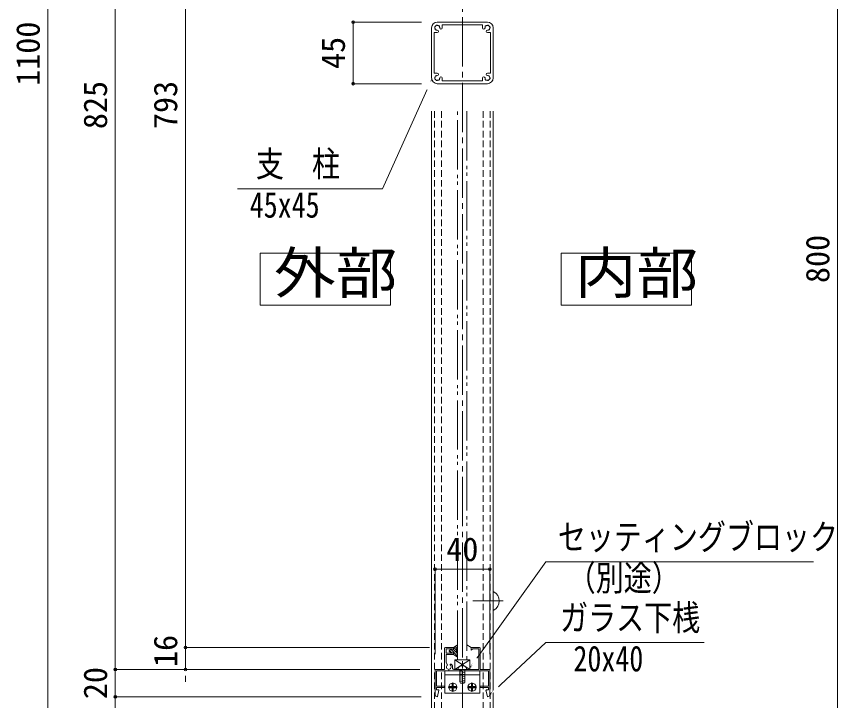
# Model space of a CAD drawing. Units: millimetres at full size. Extents: x -3135 to 4022, y -814 to 1448.
# Drawn here: x 1952 to 2553, y -291 to 209 of the extents above; entities that cross this region are included whole.
import ezdxf
from ezdxf.enums import TextEntityAlignment as Align

# ---------------------------------------------------------------- set-up
doc = ezdxf.new("R2010")
doc.units = ezdxf.units.MM
doc.header["$LTSCALE"] = 4
doc.header["$PDMODE"] = 32
doc.header["$PDSIZE"] = 2
for name, pattern in [('CHAIN2', [12, 9, -1, 1, -1]), ('DASHED1', [1.8, 1.2, -0.6]), ('DOUBLE_CHAIN2', [12.8, 9, -1, 0.6, -0.6, 0.6, -1])]:
    doc.linetypes.add(name, pattern=pattern)
for name, color, linetype, lineweight in [('0-0_0', 7, 'Continuous', 18), ('0-1_1手摺寸法', 3, 'Continuous', 18), ('0-2_2A', 1, 'DOUBLE_CHAIN2', 18), ('0-4_2躯体線', 4, 'Continuous', 9), ('0-5_3中心線', 2, 'CHAIN2', 18), ('0-6_41ｱﾙﾐ', 6, 'Continuous', 18), ('0-7_42ｱﾙﾐ部品', 6, 'Continuous', 18), ('0-8_51破線ｱﾙﾐ', 3, 'DASHED1', 18), ('0-9_6ﾊｯﾁﾝｸﾞ', 4, 'Continuous', 9), ('0-B_CYAN', 4, 'Continuous', 9), ('0-E_P4-12', 7, 'Continuous', 18), ('1-0_アンカー', 4, 'Continuous', 9)]:
    doc.layers.add(name, color=color, linetype=linetype, lineweight=lineweight)
doc.styles.add('ＭＳ ゴシック', font='')
doc.styles.get('ＭＳ ゴシック').set_extended_font_data('MS Gothic')

msp = doc.modelspace()

# ---------------------------------------------------------------- linework, layer by layer
at = {"layer": '0-0_0'}
for p, q in [((2255.85, 140.122), (2255.85, -351.689)), ((2300.85, 140.122), (2300.85, -351.689))]:
    msp.add_line(p, q, dxfattribs=at)
for points in [[(2255.85, 163.009), (2219.893, 83.399), (2113.859, 83.399)], [(2284.397, -266.188), (2339.394, -189.234), (2535.014, -189.234)], [(2298.955, -286.094), (2339.394, -248.188), (2455.014, -248.188)]]:
    msp.add_lwpolyline(points, dxfattribs=at)
at = {"layer": '0-1_1手摺寸法'}
for p, q in [((1975.416, -367.892), (1975.416, 732.108)), ((1975.416, 727.508), (1975.416, -363.292)), ((2024.64, -267.892), (2024.64, 557.108)), ((2024.64, 552.508), (2024.64, -263.292)), ((2075.915, -251.892), (2075.915, 541.108)), ((2075.915, 536.508), (2075.915, -247.292)), ((2552.642, 432.108), (2552.642, -367.892)), ((2552.642, -363.292), (2552.642, 427.508)), ((2248.55, 205.164), (2198.517, 205.164)), ((2198.517, 160.164), (2198.517, 205.164)), ((2198.517, 200.564), (2198.517, 164.764)), ((2248.55, 160.164), (2198.517, 160.164)), ((2258.35, -256.892), (2258.35, -194.722)), ((2258.35, -194.722), (2298.35, -194.722)), ((2293.75, -194.722), (2262.95, -194.722)), ((2298.35, -256.892), (2298.35, -194.722)), ((2075.915, -247.292), (2075.915, -242.692)), ((2254.408, -251.892), (2075.915, -251.892)), ((2075.915, -251.892), (2075.915, -267.892)), ((2254.408, -251.892), (2075.915, -251.892)), ((2075.915, -267.892), (2075.915, -251.892)), ((2024.64, -263.292), (2024.64, -258.692)), ((2283.85, -260.892), (2272.85, -267.892)), ((2272.85, -260.892), (2283.85, -267.892)), ((2247.35, -267.892), (2024.64, -267.892)), ((2024.64, -287.892), (2024.64, -267.892)), ((2247.35, -267.892), (2024.64, -267.892)), ((2024.64, -267.892), (2024.64, -287.892)), ((2247.35, -267.892), (2075.915, -267.892)), ((2075.915, -272.492), (2075.915, -277.092)), ((2248.35, -287.892), (2024.64, -287.892)), ((2248.35, -287.892), (2024.64, -287.892)), ((2024.64, -287.892), (2024.64, -367.892))]:
    msp.add_line(p, q, dxfattribs=at)
msp.add_lwpolyline([(2283.85, -260.892), (2272.85, -260.892), (2272.85, -267.892), (2283.85, -267.892)], close=True, dxfattribs=at)
for p in [(2198.517, 205.164), (2198.517, 160.164), (2258.35, -194.722), (2298.35, -194.722), (2075.915, -251.892), (2024.64, -267.892), (2075.915, -267.892), (2024.64, -287.892)]:
    msp.add_point(p, dxfattribs=at)
at = {"layer": '0-2_2A'}
for p, q in [((2274.908, -260.892), (2274.908, 140.122)), ((2281.708, 140.122), (2281.708, -260.892)), ((2281.708, -260.892), (2274.908, -260.892))]:
    msp.add_line(p, q, dxfattribs=at)
at = {"layer": '0-4_2躯体線'}
for p, q in [((2300.85, -224.642), (2300.85, -211.142)), ((2301.35, -211.142), (2300.85, -211.142)), ((2285.91, -217.892), (2308.166, -217.892)), ((2301.35, -224.642), (2300.85, -224.642))]:
    msp.add_line(p, q, dxfattribs=at)
msp.add_arc((2297.655, -217.892), 7.695, 298.699, 61.301, dxfattribs=at)
at = {"layer": '0-5_3中心線'}
msp.add_line((2278.35, 784.737), (2278.35, -527.622), dxfattribs=at)
at = {"layer": '0-6_41ｱﾙﾐ'}
for p, q in [((2266.287, -251.892), (2265.908, -251.892)), ((2266.287, -251.892), (2271.908, -251.892)), ((2271.908, -252.742), (2271.908, -251.892)), ((2284.908, -253.892), (2284.908, -251.892)), ((2284.908, -251.892), (2290.908, -251.892)), ((2284.908, -253.892), (2284.908, -251.892)), ((2284.908, -251.892), (2290.908, -251.892)), ((2265.408, -267.892), (2265.408, -252.392)), ((2265.408, -267.892), (2265.408, -252.392)), ((2266.408, -256.092), (2266.408, -252.892)), ((2266.408, -252.892), (2270.932, -252.892)), ((2266.408, -256.092), (2270.932, -256.092)), ((2266.408, -257.092), (2271.908, -257.092)), ((2266.408, -262.41), (2266.408, -257.092)), ((2266.408, -262.678), (2266.408, -257.092)), ((2271.908, -257.092), (2271.908, -256.242)), ((2284.908, -253.892), (2285.908, -252.892)), ((2285.908, -252.892), (2290.408, -252.892)), ((2290.408, -267.892), (2290.408, -252.892)), ((2290.408, -267.892), (2290.408, -252.892)), ((2291.408, -267.892), (2291.408, -252.392)), ((2291.408, -267.892), (2291.408, -252.392)), ((2267.339, -264.29), (2266.408, -262.678)), ((2258.408, -269.392), (2258.408, -268.392)), ((2258.408, -269.392), (2258.408, -286.392)), ((2259.908, -267.892), (2258.908, -267.892)), ((2268.108, -268.892), (2259.408, -268.892)), ((2265.408, -267.892), (2259.908, -267.892)), ((2265.408, -267.892), (2259.908, -267.892)), ((2268.24, -268.686), (2268.108, -268.892)), ((2268.24, -268.686), (2268.108, -268.892)), ((2268.578, -268.686), (2268.708, -268.892)), ((2268.578, -268.686), (2268.708, -268.892)), ((2278.408, -268.892), (2268.708, -268.892)), ((2278.408, -268.892), (2268.708, -268.892)), ((2278.408, -267.892), (2272.083, -267.892)), ((2278.408, -267.892), (2272.083, -267.892)), ((2278.408, -267.892), (2290.408, -267.892)), ((2278.408, -267.892), (2290.408, -267.892)), ((2278.408, -267.892), (2290.408, -267.892)), ((2278.408, -267.892), (2290.408, -267.892)), ((2278.408, -268.892), (2297.408, -268.892)), ((2285.708, -268.892), (2297.408, -268.892)), ((2291.408, -267.892), (2296.908, -267.892)), ((2291.408, -267.892), (2296.908, -267.892)), ((2296.908, -267.892), (2297.908, -267.892)), ((2297.408, -268.892), (2297.408, -273.092)), ((2297.408, -268.892), (2297.408, -280.092)), ((2298.408, -269.392), (2298.408, -268.392)), ((2298.408, -269.392), (2298.408, -286.392)), ((2259.408, -273.092), (2259.408, -280.092)), ((2298.408, -273.092), (2298.408, -286.392)), ((2259.408, -280.092), (2265.408, -280.092)), ((2259.408, -281.092), (2265.408, -281.092)), ((2259.408, -281.092), (2265.408, -281.092)), ((2259.408, -281.092), (2259.408, -282.892)), ((2259.408, -281.092), (2259.408, -282.892)), ((2265.408, -280.092), (2265.408, -281.092)), ((2265.408, -280.092), (2265.408, -281.092)), ((2291.408, -280.179), (2291.495, -280.092)), ((2291.408, -280.092), (2291.408, -281.092)), ((2291.408, -280.092), (2291.408, -281.092)), ((2297.408, -280.092), (2291.408, -280.092)), ((2297.408, -280.092), (2291.408, -280.092)), ((2297.408, -281.092), (2291.408, -281.092)), ((2297.408, -281.092), (2291.408, -281.092)), ((2259.408, -282.892), (2260.908, -282.892)), ((2261.208, -283.192), (2260.208, -287.692)), ((2295.608, -283.192), (2296.608, -287.692))]:
    msp.add_line(p, q, dxfattribs=at)
for points in [[(2284.908, -253.892), (2285.908, -252.892), (2290.408, -252.892)], [(2259.408, -268.892), (2259.408, -280.092), (2265.408, -280.092)], [(2271.108, -268.892), (2268.708, -268.892), (2271.708, -268.892)], [(2297.408, -281.092), (2297.408, -282.892), (2295.908, -282.892)], [(2297.408, -281.092), (2297.408, -282.892), (2295.974, -282.892)]]:
    msp.add_lwpolyline(points, dxfattribs=at)
for centre, radius, start, end in [((2265.908, -252.392), 0.5, 90, 180), ((2290.908, -252.392), 0.5, 0, 90), ((2271.408, -252.742), 0.5, 197.458, 0), ((2271.408, -256.242), 0.5, 0, 162.542), ((2269.936, -264.49), 0.5, 47.241, 227.241), ((2268.408, -266.142), 2.75, 348.463, 47.241), ((2258.908, -268.392), 0.5, 90, 180), ((2268.408, -266.142), 1.75, 132.759, 47.241), ((2266.881, -264.49), 0.5, 312.759, 23.621), ((2266.881, -264.49), 0.5, 312.759, 23.621), ((2268.408, -268.792), 0.2, 32.334, 147.666), ((2268.408, -268.792), 0.2, 32.334, 147.666), ((2272.083, -266.892), 1, 168.463, 270), ((2272.083, -266.892), 1, 168.463, 270), ((2297.908, -268.392), 0.5, 0, 90), ((2259.908, -286.392), 1.5, 180, 275.997), ((2260.008, -287.692), 0.2, 286.472, 0), ((2260.908, -283.192), 0.3, 0, 90), ((2295.908, -283.192), 0.3, 90, 180), ((2296.808, -287.692), 0.2, 180, 253.528), ((2296.908, -286.392), 1.5, 264.003, 0)]:
    msp.add_arc(centre, radius, start, end, dxfattribs=at)
at = {"layer": '0-7_42ｱﾙﾐ部品'}
for p, q in [((2260.05, 205.164), (2296.65, 205.164)), ((2255.85, 200.964), (2255.85, 164.364)), ((2263.55, 203.164), (2293.15, 203.164)), ((2263.55, 203.164), (2263.55, 200.964)), ((2293.15, 203.164), (2293.15, 200.964)), ((2300.85, 200.964), (2300.85, 164.364)), ((2260.05, 197.464), (2257.85, 197.464)), ((2257.85, 197.464), (2257.85, 167.864)), ((2296.65, 197.464), (2298.85, 197.464)), ((2298.85, 197.464), (2298.85, 167.864)), ((2260.05, 167.864), (2257.85, 167.864)), ((2263.55, 162.164), (2263.55, 164.364)), ((2296.65, 167.864), (2298.85, 167.864)), ((2260.05, 160.164), (2296.65, 160.164)), ((2265.605, -268.892), (2265.605, -285.392)), ((2291.105, -268.892), (2291.105, -285.392)), ((2291.105, -271.892), (2265.605, -271.892)), ((2291.105, -285.392), (2265.605, -285.392))]:
    msp.add_line(p, q, dxfattribs=at)
msp.add_lwpolyline([(2263.55, 162.164), (2293.15, 162.164), (2293.15, 164.364)], dxfattribs=at)
for centre, radius, start, end in [((2260.05, 200.964), 4.2, 90, 180), ((2296.65, 200.964), 4.2, 0, 90), ((2258.602, 201.352), 0.5, 165, 232.976), ((2258.602, 201.352), 0.5, 97.024, 165), ((2260.05, 200.964), 1.75, 180.359, 195), ((2260.05, 200.964), 1.75, 195, 209.641), ((2258.99, 199.904), 0.5, 157.024, 225), ((2260.05, 200.964), 1.75, 135, 149.641), ((2258.99, 199.904), 0.5, 225, 292.976), ((2260.05, 200.964), 1.75, 120.359, 135), ((2259.662, 202.413), 0.5, 105, 172.976), ((2260.05, 200.964), 1.75, 240.359, 255), ((2259.662, 202.413), 0.5, 37.024, 105), ((2260.05, 200.964), 1.75, 255, 270), ((2260.05, 198.339), 0.875, 270, 90), ((2260.05, 200.964), 1.75, 75, 89.641), ((2260.05, 200.964), 1.75, 60.359, 75), ((2261.111, 202.025), 0.5, 45, 112.976), ((2261.111, 202.025), 0.5, 337.024, 45), ((2260.05, 200.964), 1.75, 15, 29.641), ((2260.05, 200.964), 1.75, 0.359, 15), ((2262.675, 200.964), 0.875, 180, 0), ((2294.025, 200.964), 0.875, 180, 0), ((2296.65, 200.964), 1.75, 165, 179.641), ((2296.65, 200.964), 1.75, 150.359, 165), ((2295.59, 202.025), 0.5, 135, 202.976), ((2295.59, 202.025), 0.5, 67.024, 135), ((2296.65, 198.339), 0.875, 90, 270), ((2296.65, 200.964), 1.75, 105, 119.641), ((2296.65, 200.964), 1.75, 90.359, 105), ((2297.038, 202.413), 0.5, 75, 142.976), ((2296.65, 200.964), 1.75, 270, 285), ((2296.65, 200.964), 1.75, 285, 299.641), ((2297.038, 202.413), 0.5, 7.024, 75), ((2297.711, 199.904), 0.5, 247.024, 315), ((2296.65, 200.964), 1.75, 45, 59.641), ((2296.65, 200.964), 1.75, 30.359, 45), ((2297.711, 199.904), 0.5, 315, 22.976), ((2298.099, 201.352), 0.5, 15, 82.976), ((2296.65, 200.964), 1.75, 330.359, 345), ((2296.65, 200.964), 1.75, 345, 359.641), ((2298.099, 201.352), 0.5, 307.024, 15), ((2260.05, 164.364), 4.2, 180, 270), ((2258.602, 163.976), 0.5, 127.024, 195), ((2258.602, 163.976), 0.5, 195, 262.976), ((2260.05, 164.364), 1.75, 165, 179.641), ((2260.05, 164.364), 1.75, 150.359, 165), ((2258.99, 165.425), 0.5, 135, 202.976), ((2260.05, 164.364), 1.75, 210.359, 225), ((2258.99, 165.425), 0.5, 67.024, 135), ((2260.05, 164.364), 1.75, 225, 239.641), ((2259.662, 162.915), 0.5, 187.024, 255), ((2260.05, 164.364), 1.75, 105, 119.641), ((2259.662, 162.915), 0.5, 255, 322.976), ((2260.05, 164.364), 1.75, 90, 105), ((2260.05, 166.989), 0.875, 270, 90), ((2260.05, 164.364), 1.75, 270.359, 285), ((2260.05, 164.364), 1.75, 285, 299.641), ((2261.111, 163.304), 0.5, 247.024, 315), ((2261.111, 163.304), 0.5, 315, 22.976), ((2260.05, 164.364), 1.75, 330.359, 345), ((2260.05, 164.364), 1.75, 345, 359.641), ((2262.675, 164.364), 0.875, 0, 180), ((2294.025, 164.364), 0.875, 0, 180), ((2296.65, 164.364), 1.75, 180.359, 195), ((2296.65, 164.364), 1.75, 195, 209.641), ((2295.59, 163.304), 0.5, 157.024, 225), ((2295.59, 163.304), 0.5, 225, 292.976), ((2296.65, 166.989), 0.875, 90, 270), ((2296.65, 164.364), 1.75, 240.359, 255), ((2296.65, 164.364), 1.75, 255, 269.641), ((2297.038, 162.915), 0.5, 217.024, 285), ((2296.65, 164.364), 1.75, 75, 90), ((2296.65, 164.364), 4.2, 270, 0), ((2296.65, 164.364), 1.75, 60.359, 75), ((2297.038, 162.915), 0.5, 285, 352.976), ((2297.711, 165.425), 0.5, 45, 112.976), ((2296.65, 164.364), 1.75, 300.359, 315), ((2296.65, 164.364), 1.75, 315, 329.641), ((2297.711, 165.425), 0.5, 337.024, 45), ((2298.099, 163.976), 0.5, 277.024, 345), ((2296.65, 164.364), 1.75, 15, 29.641), ((2296.65, 164.364), 1.75, 0.359, 15), ((2298.099, 163.976), 0.5, 345, 52.976)]:
    msp.add_arc(centre, radius, start, end, dxfattribs=at)
at = {"layer": '0-8_51破線ｱﾙﾐ'}
msp.add_line((2278.35, -261.9), (2278.35, -281.054), dxfattribs=at)
at = {"layer": '0-9_6ﾊｯﾁﾝｸﾞ'}
for p, q in [((2271.908, -251.892), (2274.908, -249.992)), ((2271.908, -251.892), (2271.908, -252.742)), ((2272.063, -251.795), (2274.141, -253.873)), ((2273.145, -251.109), (2274.866, -252.83)), ((2274.228, -250.424), (2274.908, -251.105)), ((2274.908, -249.992), (2274.908, -252.83)), ((2269.068, -254.104), (2270.969, -256.004)), ((2269.932, -253.199), (2274.908, -258.176)), ((2270.932, -252.892), (2270.343, -252.892)), ((2270.932, -256.092), (2270.343, -256.092)), ((2271.669, -253.169), (2274.141, -255.64)), ((2271.908, -256.944), (2272.315, -257.35)), ((2274.655, -256.155), (2274.908, -256.408)), ((2274.908, -256.155), (2274.908, -258.992)), ((2275.35, -267.392), (2275.35, -267.692)), ((2281.15, -267.892), (2275.55, -267.892)), ((2280.35, -268.955), (2276.35, -268.486)), ((2280.35, -268.955), (2276.35, -268.486)), ((2280.35, -270.272), (2276.35, -269.803)), ((2280.35, -270.272), (2276.35, -269.803)), ((2276.6, -267.892), (2276.6, -276.892)), ((2279.35, -265.392), (2277.35, -265.392)), ((2280.1, -267.892), (2280.1, -276.892)), ((2281.35, -267.392), (2281.35, -267.692)), ((2280.35, -271.682), (2276.35, -271.213)), ((2280.35, -271.682), (2276.35, -271.213)), ((2280.35, -273.092), (2276.35, -272.622)), ((2280.35, -273.092), (2276.35, -272.622)), ((2280.35, -274.501), (2276.35, -274.032)), ((2280.35, -274.501), (2276.35, -274.032)), ((2280.35, -275.911), (2276.35, -275.442)), ((2280.35, -275.911), (2276.35, -275.442)), ((2268.055, -280.892), (2274.655, -280.892)), ((2270.48, -280.518), (2268.951, -280.518)), ((2268.951, -281.268), (2268.951, -280.518)), ((2270.48, -281.268), (2268.951, -281.268)), ((2270.98, -278.488), (2270.98, -280.018)), ((2271.73, -278.488), (2270.98, -278.488)), ((2270.98, -283.296), (2270.98, -281.768)), ((2271.355, -284.192), (2271.355, -277.592)), ((2271.73, -278.488), (2271.73, -280.018)), ((2271.73, -283.296), (2271.73, -281.768)), ((2272.23, -280.518), (2273.759, -280.518)), ((2272.23, -281.268), (2273.759, -281.268)), ((2273.759, -281.268), (2273.759, -280.518)), ((2280.35, -277.32), (2276.35, -276.851)), ((2280.35, -277.32), (2276.35, -276.851)), ((2276.6, -276.892), (2277.014, -277.892)), ((2279.686, -277.892), (2277.014, -277.892)), ((2280.1, -276.892), (2279.686, -277.892)), ((2288.655, -280.892), (2282.055, -280.892)), ((2284.48, -280.518), (2282.951, -280.518)), ((2282.951, -281.268), (2282.951, -280.518)), ((2284.48, -281.268), (2282.951, -281.268)), ((2284.98, -278.488), (2284.98, -280.018)), ((2284.98, -278.488), (2285.73, -278.488)), ((2284.98, -283.296), (2284.98, -281.768)), ((2285.355, -284.192), (2285.355, -277.592)), ((2285.73, -278.488), (2285.73, -280.018)), ((2285.73, -283.296), (2285.73, -281.768)), ((2286.23, -280.518), (2287.759, -280.518)), ((2286.23, -281.268), (2287.759, -281.268)), ((2287.759, -281.268), (2287.759, -280.518)), ((2271.73, -283.296), (2270.98, -283.296)), ((2284.98, -283.296), (2285.73, -283.296))]:
    msp.add_line(p, q, dxfattribs=at)
for points in [[(2270.343, -252.892), (2270.228, -252.981), (2270.179, -253.019), (2270.12, -253.065), (2270.05, -253.119), (2269.969, -253.181), (2269.877, -253.252), (2269.775, -253.331), (2269.662, -253.419), (2269.538, -253.515), (2269.404, -253.619), (2269.266, -253.73), (2269.131, -253.848), (2269.006, -253.97), (2268.896, -254.097), (2268.81, -254.227), (2268.753, -254.359), (2268.732, -254.492), (2268.753, -254.626), (2268.81, -254.758), (2268.896, -254.888), (2269.006, -255.015), (2269.131, -255.138), (2269.266, -255.255), (2269.404, -255.366), (2269.538, -255.47), (2269.662, -255.566), (2269.775, -255.654), (2269.877, -255.733), (2269.969, -255.804), (2270.05, -255.866), (2270.12, -255.92), (2270.179, -255.966), (2270.343, -256.092)], [(2271.908, -256.242), (2271.908, -257.092), (2274.908, -258.992)]]:
    msp.add_lwpolyline(points, dxfattribs=at)
for centre in [(2271.355, -280.892), (2285.355, -280.892)]:
    msp.add_circle(centre, 3, dxfattribs=at)
for centre, radius, start, end in [((2271.408, -252.742), 0.5, 197.458, 0), ((2271.408, -256.242), 0.5, 0, 162.542), ((2277.35, -267.392), 2, 90, 180), ((2275.55, -267.692), 0.2, 180, 270), ((2279.35, -267.392), 2, 0, 90), ((2281.15, -267.692), 0.2, 270, 0), ((2270.48, -280.018), 0.5, 270, 0), ((2270.48, -281.768), 0.5, 0, 90), ((2272.23, -280.018), 0.5, 180, 270), ((2272.23, -281.768), 0.5, 90, 180), ((2284.48, -280.018), 0.5, 270, 0), ((2284.48, -281.768), 0.5, 0, 90), ((2286.23, -280.018), 0.5, 180, 270), ((2286.23, -281.768), 0.5, 90, 180)]:
    msp.add_arc(centre, radius, start, end, dxfattribs=at)
at = {"layer": '0-B_CYAN'}
msp.add_line((2284.908, -251.892), (2281.708, -249.872), dxfattribs=at)
at = {"layer": '0-E_P4-12'}
msp.add_line((2350.502, 36.339), (2350.502, -1.671), dxfattribs=at)
msp.add_lwpolyline([(2130.583, -1.671), (2225.909, -1.671), (2225.909, 36.339), (2130.583, 36.339)], close=True, dxfattribs=at)
msp.add_lwpolyline([(2350.502, -1.671), (2445.828, -1.671), (2445.828, 36.34), (2350.502, 36.34)], dxfattribs=at)
at = {"layer": '1-0_アンカー', "linetype": 'DASHED1'}
for p, q in [((2258.1, 140.122), (2258.1, -367.892)), ((2263.1, 140.122), (2263.1, -367.892)), ((2293.6, 140.122), (2293.6, -367.892)), ((2298.6, 140.122), (2298.6, -367.892))]:
    msp.add_line(p, q, dxfattribs=at)
at = {"layer": '1-0_アンカー'}
for p, q in [((2274.908, -252.83), (2274.141, -252.83)), ((2274.141, -252.83), (2274.141, -256.155)), ((2274.908, -256.155), (2274.141, -256.155))]:
    msp.add_line(p, q, dxfattribs=at)

# ---------------------------------------------------------------- texts
at = {"layer": '0-0_0', "style": 'ＭＳ ゴシック', "width": 0.8}
for s, p in [('支\u3000柱', (2127.452, 86.542)), ('45x45', (2122.927, 56.61)), ('セッティングブロック', (2348.13, -186.091)), ('（別途）', (2355.364, -216.023)), ('ガラス下桟', (2349.78, -245.046)), ('20x40', (2359.546, -274.978))]:
    msp.add_text(s, height=18.77, dxfattribs=at).set_placement(p, align=Align.BOTTOM_LEFT)
at = {"layer": '0-1_1手摺寸法', "style": 'ＭＳ ゴシック'}
for s, p in [('1100', (1974.597, 158.555)), ('45', (2197.698, 170.888)), ('825', (2023.821, 126.943)), ('793', (2075.096, 126.943)), ('800', (2551.823, 14.443)), ('16', (2075.096, -266.172)), ('20', (2023.821, -289.669))]:
    msp.add_text(s, height=17.27, rotation=90, dxfattribs=at).set_placement(p, align=Align.BOTTOM_LEFT)
msp.add_text('40', height=17.27, dxfattribs=at).set_placement((2266.574, -193.904), align=Align.BOTTOM_LEFT)
at = {"layer": '0-E_P4-12', "style": 'ＭＳ ゴシック', "width": 1.1}
for s, p in [('外部', (2140.642, -2.134)), ('内部', (2360.561, -2.134))]:
    msp.add_text(s, height=30.03, dxfattribs=at).set_placement(p, align=Align.BOTTOM_LEFT)

# ---------------------------------------------------------------- next in the draw order: wipeouts: each hides what was drawn before it
for points in [[(2253.873, 155.257), (2251.341, 156.401), (2255.85, 163.009), (2255.85, 163.009)], [(2287.848, -258.97), (2290.108, -260.586), (2284.397, -266.188), (2284.397, -266.188)], [(2303.753, -279.692), (2305.653, -281.72), (2298.955, -286.094), (2298.955, -286.094)]]:
    msp.add_wipeout(points)

doc.saveas('drawing.dxf')
